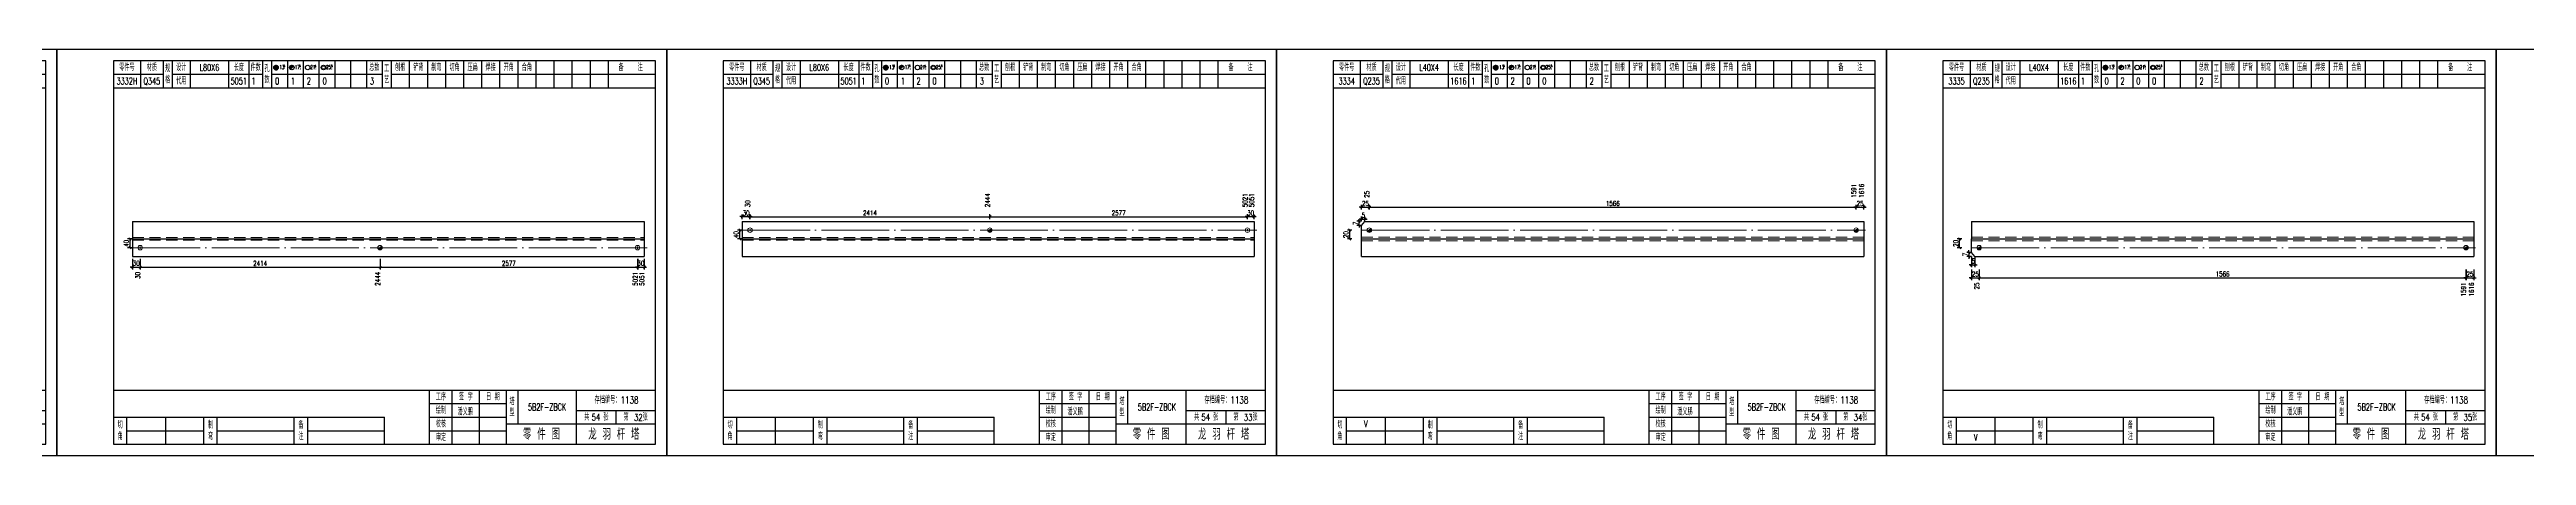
# Model space of a CAD drawing. Header units: millimetres. Extents: x 0 to 30240, y -10896 to -1348.
# Drawn here: x 8367 to 9463, y -10043 to -9863 of the extents above; entities that cross this region are included whole.
import ezdxf
from ezdxf.enums import TextEntityAlignment as Align

# ---------------------------------------------------------------- set-up
doc = ezdxf.new("R2010")
doc.units = ezdxf.units.MM
doc.header["$LTSCALE"] = 20
doc.header["$PDMODE"] = 1
doc.linetypes.add('DASHDOT2X', pattern=[1.75, 1.5, -0.125, 0, -0.125])
doc.linetypes.add('HIDDEN', pattern=[0.375, 0.25, -0.125])
for name, color, linetype, lineweight in [('1', 7, 'Continuous', 25), ('11', 3, 'Continuous', 13), ('2', 1, 'HIDDEN', 13), ('5', 1, 'Continuous', 13), ('7', 2, 'DASHDOT2X', 13)]:
    doc.layers.add(name, color=color, linetype=linetype, lineweight=lineweight)
doc.styles.get("Standard").update_dxf_attribs({"font": 'simplex', "width": 0.7, "bigfont": 'gbhzfs.shx'})
doc.styles.add('SYMBOL_TXT', font='txt.shx', dxfattribs={"width": 0.6})
doc.styles.add('TITLE_TXT', font='simplex.shx', dxfattribs={"width": 0.75, "height": 2.5, "bigfont": 'gbhzfs.shx'})
doc.dimstyles.get("Standard").update_dxf_attribs({"dimtxt": 2.1, "dimasz": 1, "dimexe": 1.05, "dimexo": 0, "dimgap": 0.63, "dimtad": 1, "dimzin": 0, "dimdsep": 46, "dimtxsty": 'standard', "dimblk": 'OBLIQUE', "dimblk1": 'OBLIQUE', "dimblk2": 'OBLIQUE', "dimcen": 0.09, "dimadec": 0, "dimazin": 0, "dimtfac": 1, "dimtdec": 1, "dimtix": 1, "dimtmove": 0, "dimatfit": 3, "dimfxl": 0, "dimtolj": 1, "dimtzin": 0, "dimarcsym": 0})
pattern_1 = [(0, (-3, 0), (0, 0.0125), [])]

# ---------------------------------------------------------------- blocks, each defined once
blk = doc.blocks.new('M12_HOLE')
h = blk.add_hatch()
h.set_pattern_fill('LINE', scale=0.1, style=0)
h.set_pattern_definition(pattern_1)
h.paths.add_polyline_path([(-5, 0, 1), (-1, 0, 1)])
at = {"color": 7}
blk.add_circle((-3, 0), 2, dxfattribs=at)
at = {"color": 7, "attachment_point": 1, "style": 'SYMBOL_TXT'}
for s, insert, char_height, width in [('13\\f??|b0|i0|c0|p54;.', (-0.1, 2.1), 3.5, 5.707), ('5', (3.7, 2.3), 1.8, 2.931)]:
    blk.add_mtext(s, dxfattribs=dict(at, insert=insert, char_height=char_height, width=width))
blk = doc.blocks.new('M16_HOLE')
h = blk.add_hatch()
h.set_pattern_fill('LINE', scale=0.1, style=0)
h.set_pattern_definition(pattern_1)
h.paths.add_polyline_path([(-1.6, 1.4, 0.668179), (-5, 0, 0.198912), (-4.4, -1.4)])
at = {"color": 7}
blk.add_circle((-3, 0), 2, dxfattribs=at)
at = {"color": 7, "attachment_point": 1, "style": 'SYMBOL_TXT'}
for s, insert, char_height, width in [('17.', (-0.4, 2.1), 3.5, 6.316), ('5', (3.6, 2.3), 1.8, 1.822)]:
    blk.add_mtext(s, dxfattribs=dict(at, insert=insert, char_height=char_height, width=width))
blk = doc.blocks.new('M20_HOLE')
at = {"color": 7}
blk.add_circle((-3, 0), 2, dxfattribs=at)
at = {"color": 7, "attachment_point": 1, "style": 'SYMBOL_TXT'}
for s, insert, char_height, width in [('21.', (-0.7, 2), 3.5, 6.074), ('5', (3.3, 2), 1.8, 1.458)]:
    blk.add_mtext(s, dxfattribs=dict(at, insert=insert, char_height=char_height, width=width))
blk = doc.blocks.new('M24_HOLE')
at = {"color": 7}
for radius in [2, 1.5]:
    blk.add_circle((-3, 0), radius, dxfattribs=at)
at = {"color": 7, "attachment_point": 1, "style": 'SYMBOL_TXT'}
for s, insert, char_height, width in [('25.', (-0.7, 2.1), 3.5, 2.429), ('5', (3.9, 2.3), 1.8, 1.944)]:
    blk.add_mtext(s, dxfattribs=dict(at, insert=insert, char_height=char_height, width=width))
blk = doc.blocks.new('JgCard')
for p, q in [((270, 180), (0, 180)), ((0, 180), (0, 0)), ((270, 0), (270, 180)), ((265, 175), (25, 175)), ((25, 175), (25, 5)), ((25, 169), (47, 169)), ((37, 175), (37, 163)), ((47, 175), (47, 163)), ((51, 175), (51, 163)), ((51, 169), (91, 169)), ((59, 175), (59, 163)), ((76, 175), (76, 163)), ((85, 175), (85, 163)), ((91, 175), (91, 163)), ((95, 175), (95, 163)), ((95, 169), (144, 169)), ((102, 175), (102, 163)), ((109, 175), (109, 163)), ((116, 175), (116, 163)), ((123, 175), (123, 163)), ((130, 175), (130, 163)), ((137, 175), (137, 163)), ((144, 175), (144, 163)), ((148, 175), (148, 163)), ((148, 169), (265, 169)), ((156, 175), (156, 163)), ((164, 175), (164, 163)), ((172, 175), (172, 163)), ((180, 175), (180, 163)), ((188, 175), (188, 163)), ((196, 175), (196, 163)), ((204, 175), (204, 163)), ((212, 175), (212, 163)), ((220, 175), (220, 163)), ((228, 175), (228, 163)), ((236, 175), (236, 163)), ((244, 175), (244, 163)), ((265, 5), (265, 175)), ((25, 163), (265, 163)), ((25, 29), (265, 29)), ((165, 5), (165, 29)), ((165, 23), (199, 23)), ((175, 5), (175, 29)), ((187, 5), (187, 29)), ((199, 5), (199, 29)), ((204, 29), (204, 14)), ((230, 5), (230, 29)), ((25, 17), (145, 17)), ((31, 5), (31, 17)), ((31, 11), (65, 11)), ((48, 17), (48, 5)), ((65, 5), (65, 17)), ((71, 5), (71, 17)), ((71, 11), (105, 11)), ((105, 5), (105, 17)), ((111, 5), (111, 17)), ((111, 11), (145, 11)), ((145, 5), (145, 17)), ((165, 17), (199, 17)), ((165, 11), (199, 11)), ((199, 14), (265, 14)), ((230, 20), (265, 20)), ((247.5, 20), (247.5, 14)), ((0, 0), (270, 0)), ((25, 5), (265, 5))]:
    blk.add_line(p, q)
blk.add_lwpolyline([(96, 172, -1), (98, 172, -1)], format="xyb", close=True)
blk.add_point((145, 96))
at = {"xscale": 0.5, "yscale": 0.5, "zscale": 0.5}
for name, p in [('M12_HOLE', (98.5, 172)), ('M16_HOLE', (105.5, 172)), ('M20_HOLE', (112.5, 172)), ('M24_HOLE', (119.5, 172))]:
    blk.add_blockref(name, p, dxfattribs=at)
at = {"style": 'TITLE_TXT', "width": 0.75}
for s, height, p in [('存档编号：1138', 3.08, (238, 23.1)), ('潘义鹏', 3, (177.4, 17.9)), ('龙 羽 杆 塔', 5, (235.2, 7))]:
    blk.add_text(s, height=height, dxfattribs=at).set_placement(p)
at = {"attachment_point": 5, "style": 'TITLE_TXT'}
for s, insert, char_height, width in [('零件号', (31, 172), 3, 15), ('材质', (42, 172), 3, 8), ('规格', (49, 169), 3, 4), ('设计', (55, 172), 3, 8), ('代用', (55, 166), 3, 8), ('长度', (80.5, 172), 3, 8), ('件数', (88, 172), 3, 6), ('孔数', (93, 169), 3, 4), ('总数', (140.5, 172), 3, 7), ('工\\P艺', (146, 169), 3, 4), ('刨根', (152, 172), 3, 8), ('铲背', (160, 172), 3, 8), ('制弯', (168, 172), 3, 8), ('切角', (176, 172), 3, 8), ('压扁', (184, 172), 3, 8), ('焊接', (192, 172), 3, 8), ('开角', (200, 172), 3, 8), ('合角', (208, 172), 3, 8), ('备    注', (254, 172), 3, 22), ('工序', (170, 26), 3, 10), ('签 字', (181, 26), 3, 12), ('日 期', (193, 26), 3, 12), ('塔\\P型', (201.5, 21.5), 3, 5), ('切\\P角', (28, 11), 3, 6), ('制\\P弯', (68, 11), 3, 6), ('备\\P注', (108, 11), 3, 6), ('绘制', (170, 20), 3, 10), ('校核', (170, 14), 3, 10), ('零 件 图', (214.5, 9.5), 5, 31), ('共    张', (238.8, 17), 3, 17.5), ('第    张', (256.2, 17), 3, 17.5), ('审定', (170, 8), 3, 10)]:
    blk.add_mtext(s, dxfattribs=dict(at, insert=insert, char_height=char_height, width=width))
blk = doc.blocks.new('M20')
for p, q in [((-0.5, 0), (0.5, 0)), ((0, -0.5), (0, 0.5))]:
    blk.add_line(p, q)
blk.add_circle((0, 0), 1)
blk = doc.blocks.new('M16')
for p, q in [((-0.7, -0.7), (0.7, 0.7)), ((-0.4, 0), (0.4, 0)), ((0, 0.4), (0, -0.4))]:
    blk.add_line(p, q)
blk.add_circle((0, 0), 1)
for radius in [0.8, 0.6, 0.4, 0.2]:
    blk.add_arc((0, 0), radius, 225, 45)
blk = doc.blocks.new('_Oblique')
at = {"color": 0, "linetype": 'ByBlock', "lineweight": -2}
blk.add_line((-0.5, -0.5), (0.5, 0.5), dxfattribs=at)
blk = doc.blocks.new('*D5094')
at = {"layer": '11', "color": 0, "lineweight": -2}
for p, q in [((8403.4, -9955.6), (8403.4, -9960.4)), ((8406.8, -9955.6), (8406.8, -9960.4)), ((8403.4, -9959.3), (8402.4, -9959.3)), ((8403.4, -9959.3), (8406.8, -9959.3)), ((8406.8, -9959.3), (8407.8, -9959.3))]:
    blk.add_line(p, q, dxfattribs=at)
at = {"layer": 'Defpoints', "color": 0}
for p in [(8403.4, -9955.6), (8406.8, -9955.6), (8406.8, -9959.3)]:
    blk.add_point(p, dxfattribs=at)
at = {"layer": '11', "color": 0, "lineweight": -2}
blk.add_blockref('_Oblique', (8403.4, -9959.3), dxfattribs=at)
at = {"layer": '11', "color": 0, "lineweight": -2, "rotation": 180}
blk.add_blockref('_Oblique', (8406.8, -9959.3), dxfattribs=at)
at = {"layer": '11', "color": 0, "insert": (8405.1, -9957.6), "char_height": 2.1, "attachment_point": 5}
blk.add_mtext('\\A1;30', dxfattribs=at)
blk = doc.blocks.new('*D5097')
at = {"layer": '11', "color": 0, "lineweight": -2}
for p, q in [((8627.1, -9955.6), (8627.1, -9960.4)), ((8630, -9955.6), (8630, -9960.4)), ((8627.1, -9959.3), (8626.1, -9959.3)), ((8627.1, -9959.3), (8630, -9959.3)), ((8630, -9959.3), (8631, -9959.3))]:
    blk.add_line(p, q, dxfattribs=at)
at = {"layer": 'Defpoints', "color": 0}
for p in [(8627.1, -9955.6), (8630, -9955.6), (8630, -9959.3)]:
    blk.add_point(p, dxfattribs=at)
at = {"layer": '11', "color": 0, "lineweight": -2}
blk.add_blockref('_Oblique', (8627.1, -9959.3), dxfattribs=at)
at = {"layer": '11', "color": 0, "lineweight": -2, "rotation": 180}
blk.add_blockref('_Oblique', (8630, -9959.3), dxfattribs=at)
at = {"layer": '11', "color": 0, "insert": (8628.5, -9957.6), "char_height": 2.1, "attachment_point": 5}
blk.add_mtext('\\A1;30', dxfattribs=at)
blk = doc.blocks.new('*D5099')
at = {"layer": '11', "color": 0, "lineweight": -2}
for p, q in [((8673.4, -9936.9), (8672.4, -9936.9)), ((8673.4, -9938), (8673.4, -9935.9)), ((8673.4, -9936.9), (8676.8, -9936.9)), ((8676.8, -9938), (8676.8, -9935.9)), ((8676.8, -9936.9), (8677.8, -9936.9))]:
    blk.add_line(p, q, dxfattribs=at)
at = {"layer": 'Defpoints', "color": 0}
for p in [(8673.4, -9938), (8676.8, -9936.9), (8676.8, -9938)]:
    blk.add_point(p, dxfattribs=at)
at = {"layer": '11', "color": 0, "lineweight": -2}
blk.add_blockref('_Oblique', (8673.4, -9936.9), dxfattribs=at)
at = {"layer": '11', "color": 0, "lineweight": -2, "rotation": 180}
blk.add_blockref('_Oblique', (8676.8, -9936.9), dxfattribs=at)
at = {"layer": '11', "color": 0, "insert": (8675.1, -9935.3), "char_height": 2.1, "attachment_point": 5}
blk.add_mtext('\\A1;30', dxfattribs=at)
blk = doc.blocks.new('*D5102')
at = {"layer": '11', "color": 0, "lineweight": -2}
for p, q in [((8897.1, -9936.9), (8896.1, -9936.9)), ((8897.1, -9938), (8897.1, -9935.9)), ((8897.1, -9936.9), (8900, -9936.9)), ((8900, -9938), (8900, -9935.9)), ((8900, -9936.9), (8901, -9936.9))]:
    blk.add_line(p, q, dxfattribs=at)
at = {"layer": 'Defpoints', "color": 0}
for p in [(8897.1, -9938), (8900, -9936.9), (8900, -9938)]:
    blk.add_point(p, dxfattribs=at)
at = {"layer": '11', "color": 0, "lineweight": -2}
blk.add_blockref('_Oblique', (8897.1, -9936.9), dxfattribs=at)
at = {"layer": '11', "color": 0, "lineweight": -2, "rotation": 180}
blk.add_blockref('_Oblique', (8900, -9936.9), dxfattribs=at)
at = {"layer": '11', "color": 0, "insert": (8898.5, -9935.3), "char_height": 2.1, "attachment_point": 5}
blk.add_mtext('\\A1;30', dxfattribs=at)
blk = doc.blocks.new('*D5104')
at = {"layer": '11', "color": 0, "lineweight": -2}
for p, q in [((8947.6, -9932.7), (8946.6, -9932.7)), ((8947.6, -9933.8), (8947.6, -9931.7)), ((8947.6, -9932.7), (8951, -9932.7)), ((8951, -9933.8), (8951, -9931.7)), ((8951, -9932.7), (8952, -9932.7))]:
    blk.add_line(p, q, dxfattribs=at)
at = {"layer": 'Defpoints', "color": 0}
for p in [(8947.6, -9933.8), (8951, -9932.7), (8951, -9933.8)]:
    blk.add_point(p, dxfattribs=at)
at = {"layer": '11', "color": 0, "lineweight": -2}
blk.add_blockref('_Oblique', (8947.6, -9932.7), dxfattribs=at)
at = {"layer": '11', "color": 0, "lineweight": -2, "rotation": 180}
blk.add_blockref('_Oblique', (8951, -9932.7), dxfattribs=at)
at = {"layer": '11', "color": 0, "insert": (8949.3, -9931.1), "char_height": 2.1, "attachment_point": 5}
blk.add_mtext('\\A1;25', dxfattribs=at)
blk = doc.blocks.new('*D5106')
at = {"layer": '11', "color": 0, "lineweight": -2}
for p, q in [((9166.6, -9932.7), (9165.6, -9932.7)), ((9166.6, -9933.8), (9166.6, -9931.7)), ((9166.6, -9932.7), (9170, -9932.7)), ((9170, -9933.8), (9170, -9931.7)), ((9170, -9932.7), (9171, -9932.7))]:
    blk.add_line(p, q, dxfattribs=at)
at = {"layer": 'Defpoints', "color": 0}
for p in [(9166.6, -9933.8), (9170, -9932.7), (9170, -9933.8)]:
    blk.add_point(p, dxfattribs=at)
at = {"layer": '11', "color": 0, "lineweight": -2}
blk.add_blockref('_Oblique', (9166.6, -9932.7), dxfattribs=at)
at = {"layer": '11', "color": 0, "lineweight": -2, "rotation": 180}
blk.add_blockref('_Oblique', (9170, -9932.7), dxfattribs=at)
at = {"layer": '11', "color": 0, "insert": (9168.3, -9931.1), "char_height": 2.1, "attachment_point": 5}
blk.add_mtext('\\A1;25', dxfattribs=at)
blk = doc.blocks.new('*D5107')
at = {"layer": '11', "color": 0, "lineweight": -2}
for p, q in [((8947.6, -9939), (8945.5, -9939)), ((8947.6, -9940.8), (8945.5, -9940.8)), ((8946.5, -9939), (8946.5, -9938)), ((8946.5, -9940.8), (8946.5, -9939)), ((8946.5, -9940.8), (8946.5, -9941.8))]:
    blk.add_line(p, q, dxfattribs=at)
at = {"layer": 'Defpoints', "color": 0}
for p in [(8946.5, -9939), (8947.6, -9939), (8947.6, -9940.8)]:
    blk.add_point(p, dxfattribs=at)
at = {"layer": '11', "color": 0, "lineweight": -2}
for p, rotation in [((8946.5, -9939), 270), ((8946.5, -9940.8), 90)]:
    blk.add_blockref('_Oblique', p, dxfattribs=dict(at, rotation=rotation))
at = {"layer": '11', "color": 0, "insert": (8944.9, -9939.9), "char_height": 2.1, "attachment_point": 5, "rotation": 90}
blk.add_mtext('\\A1;7', dxfattribs=at)
blk = doc.blocks.new('*D5108')
at = {"layer": '11', "color": 0, "lineweight": -2}
for p, q in [((8947.6, -9938), (8946.6, -9938)), ((8947.6, -9939), (8947.6, -9936.9)), ((8947.6, -9938), (8949.1, -9938)), ((8949.1, -9939), (8949.1, -9936.9)), ((8949.1, -9938), (8950.1, -9938))]:
    blk.add_line(p, q, dxfattribs=at)
at = {"layer": 'Defpoints', "color": 0}
for p in [(8947.6, -9939), (8949.1, -9938), (8949.1, -9939)]:
    blk.add_point(p, dxfattribs=at)
at = {"layer": '11', "color": 0, "lineweight": -2}
blk.add_blockref('_Oblique', (8947.6, -9938), dxfattribs=at)
at = {"layer": '11', "color": 0, "lineweight": -2, "rotation": 180}
blk.add_blockref('_Oblique', (8949.1, -9938), dxfattribs=at)
at = {"layer": '11', "color": 0, "insert": (8948.4, -9936.3), "char_height": 2.1, "attachment_point": 5}
blk.add_mtext('\\A1;5', dxfattribs=at)
blk = doc.blocks.new('*D5110')
at = {"layer": '11', "color": 0, "lineweight": -2}
for p, q in [((9217.6, -9964), (9216.6, -9964)), ((9217.6, -9960.4), (9217.6, -9965.1)), ((9217.6, -9964), (9221, -9964)), ((9221, -9960.4), (9221, -9965.1)), ((9221, -9964), (9222, -9964))]:
    blk.add_line(p, q, dxfattribs=at)
at = {"layer": 'Defpoints', "color": 0}
for p in [(9217.6, -9960.4), (9221, -9960.4), (9221, -9964)]:
    blk.add_point(p, dxfattribs=at)
at = {"layer": '11', "color": 0, "lineweight": -2}
blk.add_blockref('_Oblique', (9217.6, -9964), dxfattribs=at)
at = {"layer": '11', "color": 0, "lineweight": -2, "rotation": 180}
blk.add_blockref('_Oblique', (9221, -9964), dxfattribs=at)
at = {"layer": '11', "color": 0, "insert": (9219.3, -9962.4), "char_height": 2.1, "attachment_point": 5}
blk.add_mtext('\\A1;25', dxfattribs=at)
blk = doc.blocks.new('*D5112')
at = {"layer": '11', "color": 0, "lineweight": -2}
for p, q in [((9436.6, -9964), (9435.6, -9964)), ((9436.6, -9960.4), (9436.6, -9965.1)), ((9436.6, -9964), (9440, -9964)), ((9440, -9960.4), (9440, -9965.1)), ((9440, -9964), (9441, -9964))]:
    blk.add_line(p, q, dxfattribs=at)
at = {"layer": 'Defpoints', "color": 0}
for p in [(9436.6, -9960.4), (9440, -9960.4), (9440, -9964)]:
    blk.add_point(p, dxfattribs=at)
at = {"layer": '11', "color": 0, "lineweight": -2}
blk.add_blockref('_Oblique', (9436.6, -9964), dxfattribs=at)
at = {"layer": '11', "color": 0, "lineweight": -2, "rotation": 180}
blk.add_blockref('_Oblique', (9440, -9964), dxfattribs=at)
at = {"layer": '11', "color": 0, "insert": (9438.3, -9962.4), "char_height": 2.1, "attachment_point": 5}
blk.add_mtext('\\A1;25', dxfattribs=at)
blk = doc.blocks.new('*D5113')
at = {"layer": '11', "color": 0, "lineweight": -2}
for p, q in [((9217.6, -9952.8), (9215.5, -9952.8)), ((9217.6, -9954.6), (9215.5, -9954.6)), ((9216.5, -9952.8), (9216.5, -9951.8)), ((9216.5, -9952.8), (9216.5, -9954.6)), ((9216.5, -9954.6), (9216.5, -9955.6))]:
    blk.add_line(p, q, dxfattribs=at)
at = {"layer": 'Defpoints', "color": 0}
for p in [(9216.5, -9954.6), (9217.6, -9952.8), (9217.6, -9954.6)]:
    blk.add_point(p, dxfattribs=at)
at = {"layer": '11', "color": 0, "lineweight": -2}
for p, rotation in [((9216.5, -9952.8), 270), ((9216.5, -9954.6), 90)]:
    blk.add_blockref('_Oblique', p, dxfattribs=dict(at, rotation=rotation))
at = {"layer": '11', "color": 0, "insert": (9214.9, -9953.7), "char_height": 2.1, "attachment_point": 5, "rotation": 90}
blk.add_mtext('\\A1;7', dxfattribs=at)
blk = doc.blocks.new('*D5114')
at = {"layer": '11', "color": 0, "lineweight": -2}
for p, q in [((9217.6, -9954.6), (9217.6, -9959.3)), ((9219.1, -9954.6), (9219.1, -9959.3)), ((9217.6, -9958.3), (9216.6, -9958.3)), ((9217.6, -9958.3), (9219.1, -9958.3)), ((9219.1, -9958.3), (9220.1, -9958.3))]:
    blk.add_line(p, q, dxfattribs=at)
at = {"layer": 'Defpoints', "color": 0}
for p in [(9217.6, -9954.6), (9219.1, -9954.6), (9219.1, -9958.3)]:
    blk.add_point(p, dxfattribs=at)
at = {"layer": '11', "color": 0, "lineweight": -2}
blk.add_blockref('_Oblique', (9217.6, -9958.3), dxfattribs=at)
at = {"layer": '11', "color": 0, "lineweight": -2, "rotation": 180}
blk.add_blockref('_Oblique', (9219.1, -9958.3), dxfattribs=at)
at = {"layer": '11', "color": 0, "insert": (9218.4, -9956.6), "char_height": 2.1, "attachment_point": 5}
blk.add_mtext('\\A1;5', dxfattribs=at)

msp = doc.modelspace()

# ---------------------------------------------------------------- linework, layer by layer
at = {"layer": '1'}
for p, q in [((8403.4, -9939.048), (8403.4, -9954.588)), ((8403.4, -9939.048), (8630, -9939.048)), ((8630, -9939.048), (8630, -9954.588)), ((8673.4, -9939.048), (8673.4, -9954.588)), ((8673.4, -9939.048), (8900, -9939.048)), ((8900, -9939.048), (8900, -9954.588)), ((8947.6, -9940.796), (8949.114, -9939.048)), ((8947.6, -9946.818), (8947.6, -9940.796)), ((8949.114, -9939.048), (9170, -9939.048)), ((9170, -9939.048), (9170, -9954.588)), ((9217.6, -9939.048), (9217.6, -9946.818)), ((9217.6, -9939.048), (9440, -9939.048)), ((9440, -9939.048), (9440, -9954.588)), ((8403.4, -9946.818), (8630, -9946.818)), ((8403.4, -9954.588), (8630, -9954.588)), ((8673.4, -9946.818), (8900, -9946.818)), ((8673.4, -9954.588), (8900, -9954.588)), ((8947.6, -9954.588), (8947.6, -9946.818)), ((8947.6, -9946.818), (9170, -9946.818)), ((8947.6, -9954.588), (9170, -9954.588)), ((9217.6, -9952.84), (9217.6, -9946.818)), ((9217.6, -9946.818), (9440, -9946.818)), ((9219.114, -9954.588), (9217.6, -9952.84)), ((9219.114, -9954.588), (9440, -9954.588))]:
    msp.add_line(p, q, dxfattribs=at)
at = {"layer": '2'}
for p, q in [((8403.4, -9946.235), (8630, -9946.235)), ((8673.4, -9946.235), (8900, -9946.235)), ((8947.6, -9946.041), (9170, -9946.041)), ((9217.6, -9946.041), (9440, -9946.041)), ((8403.4, -9947.401), (8630, -9947.401)), ((8673.4, -9947.401), (8900, -9947.401)), ((8947.6, -9947.595), (9170, -9947.595)), ((9217.6, -9947.595), (9440, -9947.595))]:
    msp.add_line(p, q, dxfattribs=at)
at = {"layer": '7'}
for p, q in [((8673.4, -9942.933), (8901.26, -9942.933)), ((8947.6, -9942.933), (9170.768, -9942.933)), ((8403.4, -9950.703), (8631.26, -9950.703)), ((9217.6, -9950.703), (9440.768, -9950.703))]:
    msp.add_line(p, q, dxfattribs=at)

# ---------------------------------------------------------------- block references
at = {"layer": '1'}
for p in [(8100, -10042.818), (8370, -10042.818), (8640, -10042.818), (8910, -10042.818), (9180, -10042.818), (9450, -10042.818)]:
    msp.add_blockref('JgCard', p, dxfattribs=at)
at = {"layer": '5'}
for name, p in [('M20', (8676.84, -9942.933)), ('M16', (8783.039, -9942.933)), ('M20', (8897.06, -9942.933)), ('M16', (8951.041, -9942.933)), ('M16', (9166.568, -9942.933)), ('M20', (8406.84, -9950.703)), ('M16', (8513.039, -9950.703)), ('M20', (8627.06, -9950.703)), ('M16', (9221.041, -9950.703)), ('M16', (9436.568, -9950.703))]:
    msp.add_blockref(name, p, dxfattribs=at)

# ---------------------------------------------------------------- texts
at = {"style": 'TITLE_TXT', "width": 0.75}
for s, p in [('54', (8606.712, -10027.328)), ('32', (8625.466, -10027.433)), ('54', (8876.712, -10027.328)), ('33', (8895.466, -10027.433)), ('54', (9146.712, -10027.328)), ('34', (9165.466, -10027.433)), ('54', (9416.712, -10027.328)), ('35', (9435.466, -10027.433))]:
    msp.add_text(s, height=3, dxfattribs=at).set_placement(p)
at = {"layer": '1', "width": 0.7}
for s, p in [('L80X6', (8437.5, -9870.818)), ('L80X6', (8707.5, -9870.818)), ('L40X4', (8977.5, -9870.818)), ('L40X4', (9247.5, -9870.818)), ('3332H', (8401, -9876.818)), ('Q345', (8412, -9876.818)), ('5051', (8450.5, -9876.818)), ('1', (8457, -9876.818)), ('0', (8467.5, -9876.818)), ('1', (8474.5, -9876.818)), ('2', (8481.5, -9876.818)), ('0', (8488.5, -9876.818)), ('3', (8509.5, -9876.818)), ('3333H', (8671, -9876.818)), ('Q345', (8682, -9876.818)), ('5051', (8720.5, -9876.818)), ('1', (8727, -9876.818)), ('0', (8737.5, -9876.818)), ('1', (8744.5, -9876.818)), ('2', (8751.5, -9876.818)), ('0', (8758.5, -9876.818)), ('3', (8779.5, -9876.818)), ('3334', (8941, -9876.818)), ('Q235', (8952, -9876.818)), ('1616', (8990.5, -9876.818)), ('1', (8997, -9876.818)), ('0', (9007.5, -9876.818)), ('2', (9014.5, -9876.818)), ('0', (9021.5, -9876.818)), ('0', (9028.5, -9876.818)), ('2', (9049.5, -9876.818)), ('3335', (9211, -9876.818)), ('Q235', (9222, -9876.818)), ('1616', (9260.5, -9876.818)), ('1', (9267, -9876.818)), ('0', (9277.5, -9876.818)), ('2', (9284.5, -9876.818)), ('0', (9291.5, -9876.818)), ('0', (9298.5, -9876.818)), ('2', (9319.5, -9876.818)), ('V', (8949.5, -10028.818)), ('V', (9219.5, -10034.818))]:
    msp.add_text(s, height=3, dxfattribs=at).set_placement(p, align=Align.MIDDLE_CENTER)
for s, p in [('1591', (9166.558, -9928.548)), ('1616', (9170, -9928.548)), ('30', (8676.838, -9932.748)), ('2444', (8783.049, -9932.748)), ('5021', (8897.083, -9932.748)), ('5051', (8900, -9932.748)), ('25', (8951.029, -9928.548))]:
    msp.add_text(s, height=2.1, rotation=90, dxfattribs=at).set_placement(p)
for s, p in [('30', (8406.838, -9961.413)), ('2444', (8513.049, -9961.413)), ('5021', (8627.083, -9961.413)), ('5051', (8630, -9961.413)), ('25', (9221.029, -9966.138)), ('1591', (9436.558, -9966.138)), ('1616', (9440, -9966.138))]:
    msp.add_text(s, height=2.1, rotation=90, dxfattribs=at).set_placement(p, align=Align.RIGHT)
at = {"layer": '1', "char_height": 3, "width": 26, "attachment_point": 5}
for insert in [(8587, -10021.318), (8857, -10021.318), (9127, -10021.318), (9397, -10021.318)]:
    msp.add_mtext('5B2F-ZBCK', dxfattribs=dict(at, insert=insert))

# ---------------------------------------------------------------- dimensions: what is measured, and where the dimension line sits
at = {"layer": '1'}
for base, p1, p2, text in [((8402.35, -9946.818), (8403.35, -9950.703), (8403.35, -9946.818), '40'), ((8672.35, -9942.933), (8673.35, -9946.818), (8673.35, -9942.933), '40'), ((8942.35, -9942.933), (8943.35, -9946.818), (8943.35, -9942.933), '20'), ((9212.35, -9946.818), (9213.35, -9950.703), (9213.35, -9946.818), '20')]:
    msp.add_linear_dim(base=base, p1=p1, p2=p2, angle=90, text=text, dimstyle='standard', dxfattribs=at).render()
at = {"layer": '11'}
for base, p1, p2, text, picture, middle in [((8676.84, -9936.948), (8673.4, -9937.998), (8676.84, -9937.998), '30', '*D5099', (8675.12, -9935.268)), ((8900, -9936.948), (8897.06, -9937.998), (8900, -9937.998), '30', '*D5102', (8898.53, -9935.268)), ((8951.041, -9932.748), (8947.6, -9933.798), (8951.041, -9933.798), '25', '*D5104', (8949.32, -9931.068)), ((8949.114, -9937.998), (8947.6, -9939.048), (8949.114, -9939.048), '5', '*D5108', (8948.357, -9936.318)), ((9170, -9932.748), (9166.568, -9933.798), (9170, -9933.798), '25', '*D5106', (9168.284, -9931.068)), ((8406.84, -9959.313), (8403.4, -9955.638), (8406.84, -9955.638), '30', '*D5094', (8405.12, -9957.633)), ((8630, -9959.313), (8627.06, -9955.638), (8630, -9955.638), '30', '*D5097', (8628.53, -9957.633)), ((9219.114, -9958.263), (9217.6, -9954.588), (9219.114, -9954.588), '5', '*D5114', (9218.357, -9956.583)), ((9221.041, -9964.038), (9217.6, -9960.363), (9221.041, -9960.363), '25', '*D5110', (9219.32, -9962.358)), ((9440, -9964.038), (9436.568, -9960.363), (9440, -9960.363), '25', '*D5112', (9438.284, -9962.358))]:
    dim = msp.add_linear_dim(base=base, p1=p1, p2=p2, text=text, dimstyle='standard', dxfattribs=at)
    dim.commit()
    dim.dimension.update_dxf_attribs({"geometry": picture, "text_midpoint": middle})
for base, p1, p2, text in [((8783.039, -9936.948), (8676.84, -9937.998), (8783.039, -9937.998), '2414'), ((8897.06, -9936.948), (8783.039, -9937.998), (8897.06, -9937.998), '2577'), ((9166.568, -9932.748), (8951.041, -9933.798), (9166.568, -9933.798), '1566'), ((8513.039, -9959.313), (8406.84, -9955.638), (8513.039, -9955.638), '2414'), ((8627.06, -9959.313), (8513.039, -9955.638), (8627.06, -9955.638), '2577'), ((9436.568, -9964.038), (9221.041, -9960.363), (9436.568, -9960.363), '1566')]:
    msp.add_linear_dim(base=base, p1=p1, p2=p2, text=text, dimstyle='standard', dxfattribs=at).render()
for base, p1, p2, picture, middle in [((8946.55, -9939.048), (8947.6, -9940.796), (8947.6, -9939.048), '*D5107', (8944.87, -9939.922)), ((9216.55, -9954.588), (9217.6, -9952.84), (9217.6, -9954.588), '*D5113', (9214.87, -9953.714))]:
    dim = msp.add_linear_dim(base=base, p1=p1, p2=p2, angle=90, text='7', dimstyle='standard', dxfattribs=at)
    dim.commit()
    dim.dimension.update_dxf_attribs({"geometry": picture, "text_midpoint": middle})

doc.saveas('drawing.dxf')
